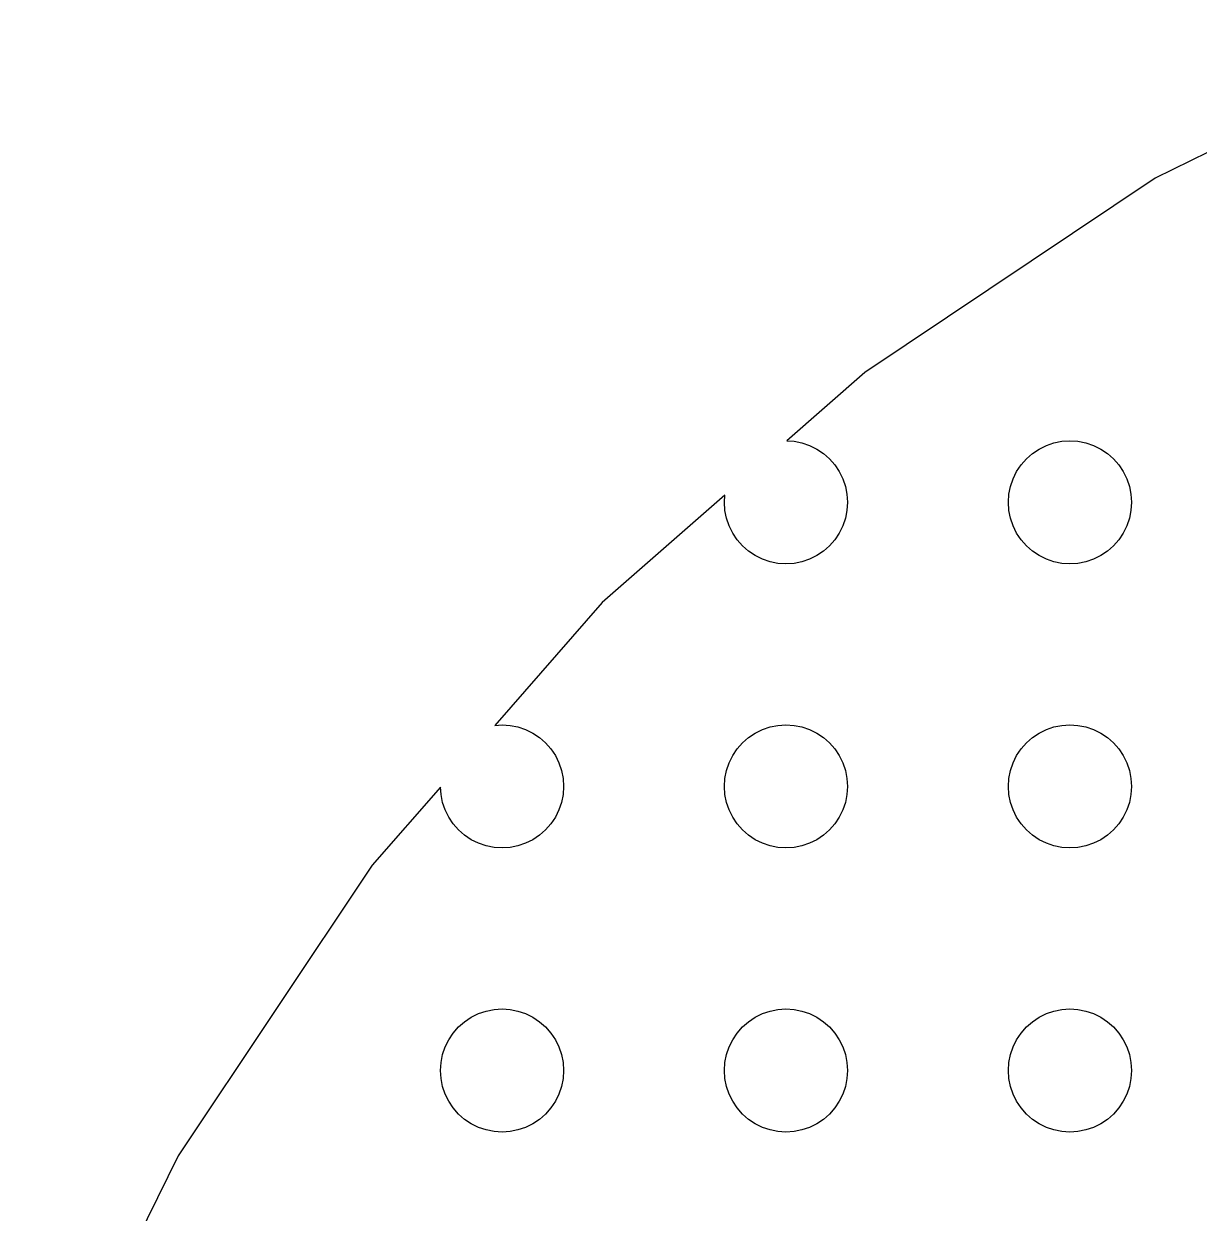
# Model space of a CAD drawing. Header units: metres. Extents: x -141 to 141, y -141 to 141.
# Drawn here: x -130.3 to -68.2, y 67.5 to 130.3 of the extents above; entities that cross this region are included whole.
import ezdxf

# ---------------------------------------------------------------- set-up
doc = ezdxf.new("R2010")
doc.units = ezdxf.units.M

msp = doc.modelspace()

# ---------------------------------------------------------------- linework, layer by layer
for p, q in [((-53.9584, 130.267), (-70.5, 122.11)), ((-70.5, 122.11), (-85.8354, 111.863)), ((-85.8354, 111.863), (-89.9581, 108.247)), ((-89.9581, 108.247), (-89.5758, 108.222)), ((-89.5758, 108.222), (-89.1588, 108.139)), ((-89.1588, 108.139), (-88.7563, 108.003)), ((-76.2437, 108.003), (-75.8412, 108.139)), ((-75.8412, 108.139), (-75.4242, 108.222)), ((-75.4242, 108.222), (-75, 108.25)), ((-75, 108.25), (-74.5758, 108.222)), ((-74.5758, 108.222), (-74.1588, 108.139)), ((-74.1588, 108.139), (-73.7563, 108.003)), ((-88.7563, 108.003), (-88.375, 107.815)), ((-88.375, 107.815), (-88.0215, 107.578)), ((-88.0215, 107.578), (-87.7019, 107.298)), ((-77.2981, 107.298), (-76.9785, 107.578)), ((-76.9785, 107.578), (-76.625, 107.815)), ((-76.625, 107.815), (-76.2437, 108.003)), ((-73.7563, 108.003), (-73.375, 107.815)), ((-73.375, 107.815), (-73.0215, 107.578)), ((-73.0215, 107.578), (-72.7019, 107.298)), ((-87.7019, 107.298), (-87.4216, 106.978)), ((-87.4216, 106.978), (-87.1854, 106.625)), ((-77.8146, 106.625), (-77.5784, 106.978)), ((-77.5784, 106.978), (-77.2981, 107.298)), ((-72.7019, 107.298), (-72.4216, 106.978)), ((-72.4216, 106.978), (-72.1854, 106.625)), ((-87.1854, 106.625), (-86.9974, 106.244)), ((-86.9974, 106.244), (-86.8607, 105.841)), ((-78.1393, 105.841), (-78.0026, 106.244)), ((-78.0026, 106.244), (-77.8146, 106.625)), ((-72.1854, 106.625), (-71.9974, 106.244)), ((-71.9974, 106.244), (-71.8607, 105.841)), ((-86.8607, 105.841), (-86.7778, 105.424)), ((-78.2222, 105.424), (-78.1393, 105.841)), ((-71.8607, 105.841), (-71.7778, 105.424)), ((-93.2249, 105.382), (-99.7021, 99.7021)), ((-93.25, 105), (-93.2249, 105.382)), ((-93.2222, 104.576), (-93.25, 105)), ((-86.7778, 105.424), (-86.75, 105)), ((-86.75, 105), (-86.7778, 104.576)), ((-78.25, 105), (-78.2222, 105.424)), ((-78.2222, 104.576), (-78.25, 105)), ((-71.7778, 105.424), (-71.75, 105)), ((-71.75, 105), (-71.7778, 104.576)), ((-93.1393, 104.159), (-93.2222, 104.576)), ((-86.7778, 104.576), (-86.8607, 104.159)), ((-78.1393, 104.159), (-78.2222, 104.576)), ((-71.7778, 104.576), (-71.8607, 104.159)), ((-93.0026, 103.756), (-93.1393, 104.159)), ((-92.8146, 103.375), (-93.0026, 103.756)), ((-86.9974, 103.756), (-87.1854, 103.375)), ((-86.8607, 104.159), (-86.9974, 103.756)), ((-78.0026, 103.756), (-78.1393, 104.159)), ((-77.8146, 103.375), (-78.0026, 103.756)), ((-71.9974, 103.756), (-72.1854, 103.375)), ((-71.8607, 104.159), (-71.9974, 103.756)), ((-92.5784, 103.022), (-92.8146, 103.375)), ((-92.2981, 102.702), (-92.5784, 103.022)), ((-87.4216, 103.022), (-87.7019, 102.702)), ((-87.1854, 103.375), (-87.4216, 103.022)), ((-77.5784, 103.022), (-77.8146, 103.375)), ((-77.2981, 102.702), (-77.5784, 103.022)), ((-72.4216, 103.022), (-72.7019, 102.702)), ((-72.1854, 103.375), (-72.4216, 103.022)), ((-91.9785, 102.422), (-92.2981, 102.702)), ((-91.625, 102.185), (-91.9785, 102.422)), ((-88.0215, 102.422), (-88.375, 102.185)), ((-87.7019, 102.702), (-88.0215, 102.422)), ((-76.9785, 102.422), (-77.2981, 102.702)), ((-76.625, 102.185), (-76.9785, 102.422)), ((-73.0215, 102.422), (-73.375, 102.185)), ((-72.7019, 102.702), (-73.0215, 102.422)), ((-91.2437, 101.997), (-91.625, 102.185)), ((-90.8412, 101.861), (-91.2437, 101.997)), ((-90.4242, 101.778), (-90.8412, 101.861)), ((-90, 101.75), (-90.4242, 101.778)), ((-89.5758, 101.778), (-90, 101.75)), ((-89.1588, 101.861), (-89.5758, 101.778)), ((-88.7563, 101.997), (-89.1588, 101.861)), ((-88.375, 102.185), (-88.7563, 101.997)), ((-76.2437, 101.997), (-76.625, 102.185)), ((-75.8412, 101.861), (-76.2437, 101.997)), ((-75.4242, 101.778), (-75.8412, 101.861)), ((-75, 101.75), (-75.4242, 101.778)), ((-74.5758, 101.778), (-75, 101.75)), ((-74.1588, 101.861), (-74.5758, 101.778)), ((-73.7563, 101.997), (-74.1588, 101.861)), ((-73.375, 102.185), (-73.7563, 101.997)), ((-99.7021, 99.7021), (-105.382, 93.2249)), ((-105.382, 93.2249), (-105, 93.25)), ((-105, 93.25), (-104.576, 93.2222)), ((-104.576, 93.2222), (-104.159, 93.1393)), ((-104.159, 93.1393), (-103.756, 93.0026)), ((-103.756, 93.0026), (-103.375, 92.8146)), ((-91.625, 92.8146), (-91.2437, 93.0026)), ((-91.2437, 93.0026), (-90.8412, 93.1393)), ((-90.8412, 93.1393), (-90.4242, 93.2222)), ((-90.4242, 93.2222), (-90, 93.25)), ((-90, 93.25), (-89.5758, 93.2222)), ((-89.5758, 93.2222), (-89.1588, 93.1393)), ((-89.1588, 93.1393), (-88.7563, 93.0026)), ((-88.7563, 93.0026), (-88.375, 92.8146)), ((-76.625, 92.8146), (-76.2437, 93.0026)), ((-76.2437, 93.0026), (-75.8412, 93.1393)), ((-75.8412, 93.1393), (-75.4242, 93.2222)), ((-75.4242, 93.2222), (-75, 93.25)), ((-75, 93.25), (-74.5758, 93.2222)), ((-74.5758, 93.2222), (-74.1588, 93.1393)), ((-74.1588, 93.1393), (-73.7563, 93.0026)), ((-73.7563, 93.0026), (-73.375, 92.8146)), ((-103.375, 92.8146), (-103.022, 92.5784)), ((-103.022, 92.5784), (-102.702, 92.2981)), ((-92.2981, 92.2981), (-91.9785, 92.5784)), ((-91.9785, 92.5784), (-91.625, 92.8146)), ((-88.375, 92.8146), (-88.0215, 92.5784)), ((-88.0215, 92.5784), (-87.7019, 92.2981)), ((-77.2981, 92.2981), (-76.9785, 92.5784)), ((-76.9785, 92.5784), (-76.625, 92.8146)), ((-73.375, 92.8146), (-73.0215, 92.5784)), ((-73.0215, 92.5784), (-72.7019, 92.2981)), ((-102.702, 92.2981), (-102.422, 91.9785)), ((-102.422, 91.9785), (-102.185, 91.625)), ((-92.8146, 91.625), (-92.5784, 91.9785)), ((-92.5784, 91.9785), (-92.2981, 92.2981)), ((-87.7019, 92.2981), (-87.4216, 91.9785)), ((-87.4216, 91.9785), (-87.1854, 91.625)), ((-77.8146, 91.625), (-77.5784, 91.9785)), ((-77.5784, 91.9785), (-77.2981, 92.2981)), ((-72.7019, 92.2981), (-72.4216, 91.9785)), ((-72.4216, 91.9785), (-72.1854, 91.625)), ((-102.185, 91.625), (-101.997, 91.2437)), ((-101.997, 91.2437), (-101.861, 90.8412)), ((-93.1393, 90.8412), (-93.0026, 91.2437)), ((-93.0026, 91.2437), (-92.8146, 91.625)), ((-87.1854, 91.625), (-86.9974, 91.2437)), ((-86.9974, 91.2437), (-86.8607, 90.8412)), ((-78.1393, 90.8412), (-78.0026, 91.2437)), ((-78.0026, 91.2437), (-77.8146, 91.625)), ((-72.1854, 91.625), (-71.9974, 91.2437)), ((-71.9974, 91.2437), (-71.8607, 90.8412)), ((-101.861, 90.8412), (-101.778, 90.4242)), ((-93.2222, 90.4242), (-93.1393, 90.8412)), ((-86.8607, 90.8412), (-86.7778, 90.4242)), ((-78.2222, 90.4242), (-78.1393, 90.8412)), ((-71.8607, 90.8412), (-71.7778, 90.4242)), ((-108.247, 89.9581), (-111.863, 85.8354)), ((-108.222, 89.5758), (-108.247, 89.9581)), ((-101.778, 90.4242), (-101.75, 90)), ((-101.75, 90), (-101.778, 89.5758)), ((-93.25, 90), (-93.2222, 90.4242)), ((-93.2222, 89.5758), (-93.25, 90)), ((-86.7778, 90.4242), (-86.75, 90)), ((-86.75, 90), (-86.7778, 89.5758)), ((-78.25, 90), (-78.2222, 90.4242)), ((-78.2222, 89.5758), (-78.25, 90)), ((-71.7778, 90.4242), (-71.75, 90)), ((-71.75, 90), (-71.7778, 89.5758)), ((-108.139, 89.1588), (-108.222, 89.5758)), ((-101.778, 89.5758), (-101.861, 89.1588)), ((-93.1393, 89.1588), (-93.2222, 89.5758)), ((-86.7778, 89.5758), (-86.8607, 89.1588)), ((-78.1393, 89.1588), (-78.2222, 89.5758)), ((-71.7778, 89.5758), (-71.8607, 89.1588)), ((-108.003, 88.7563), (-108.139, 89.1588)), ((-107.815, 88.375), (-108.003, 88.7563)), ((-101.997, 88.7563), (-102.185, 88.375)), ((-101.861, 89.1588), (-101.997, 88.7563)), ((-93.0026, 88.7563), (-93.1393, 89.1588)), ((-92.8146, 88.375), (-93.0026, 88.7563)), ((-86.9974, 88.7563), (-87.1854, 88.375)), ((-86.8607, 89.1588), (-86.9974, 88.7563)), ((-78.0026, 88.7563), (-78.1393, 89.1588)), ((-77.8146, 88.375), (-78.0026, 88.7563)), ((-71.9974, 88.7563), (-72.1854, 88.375)), ((-71.8607, 89.1588), (-71.9974, 88.7563)), ((-107.578, 88.0215), (-107.815, 88.375)), ((-107.298, 87.7019), (-107.578, 88.0215)), ((-102.422, 88.0215), (-102.702, 87.7019)), ((-102.185, 88.375), (-102.422, 88.0215)), ((-92.5784, 88.0215), (-92.8146, 88.375)), ((-92.2981, 87.7019), (-92.5784, 88.0215)), ((-87.4216, 88.0215), (-87.7019, 87.7019)), ((-87.1854, 88.375), (-87.4216, 88.0215)), ((-77.5784, 88.0215), (-77.8146, 88.375)), ((-77.2981, 87.7019), (-77.5784, 88.0215)), ((-72.4216, 88.0215), (-72.7019, 87.7019)), ((-72.1854, 88.375), (-72.4216, 88.0215)), ((-106.978, 87.4216), (-107.298, 87.7019)), ((-106.625, 87.1854), (-106.978, 87.4216)), ((-103.022, 87.4216), (-103.375, 87.1854)), ((-102.702, 87.7019), (-103.022, 87.4216)), ((-91.9785, 87.4216), (-92.2981, 87.7019)), ((-91.625, 87.1854), (-91.9785, 87.4216)), ((-88.0215, 87.4216), (-88.375, 87.1854)), ((-87.7019, 87.7019), (-88.0215, 87.4216)), ((-76.9785, 87.4216), (-77.2981, 87.7019)), ((-76.625, 87.1854), (-76.9785, 87.4216)), ((-73.0215, 87.4216), (-73.375, 87.1854)), ((-72.7019, 87.7019), (-73.0215, 87.4216)), ((-106.244, 86.9974), (-106.625, 87.1854)), ((-105.841, 86.8607), (-106.244, 86.9974)), ((-105.424, 86.7778), (-105.841, 86.8607)), ((-105, 86.75), (-105.424, 86.7778)), ((-104.576, 86.7778), (-105, 86.75)), ((-104.159, 86.8607), (-104.576, 86.7778)), ((-103.756, 86.9974), (-104.159, 86.8607)), ((-103.375, 87.1854), (-103.756, 86.9974)), ((-91.2437, 86.9974), (-91.625, 87.1854)), ((-90.8412, 86.8607), (-91.2437, 86.9974)), ((-90.4242, 86.7778), (-90.8412, 86.8607)), ((-90, 86.75), (-90.4242, 86.7778)), ((-89.5758, 86.7778), (-90, 86.75)), ((-89.1588, 86.8607), (-89.5758, 86.7778)), ((-88.7563, 86.9974), (-89.1588, 86.8607)), ((-88.375, 87.1854), (-88.7563, 86.9974)), ((-76.2437, 86.9974), (-76.625, 87.1854)), ((-75.8412, 86.8607), (-76.2437, 86.9974)), ((-75.4242, 86.7778), (-75.8412, 86.8607)), ((-75, 86.75), (-75.4242, 86.7778)), ((-74.5758, 86.7778), (-75, 86.75)), ((-74.1588, 86.8607), (-74.5758, 86.7778)), ((-73.7563, 86.9974), (-74.1588, 86.8607)), ((-73.375, 87.1854), (-73.7563, 86.9974)), ((-111.863, 85.8354), (-122.11, 70.5)), ((-106.625, 77.8146), (-106.244, 78.0026)), ((-106.244, 78.0026), (-105.841, 78.1393)), ((-105.841, 78.1393), (-105.424, 78.2222)), ((-105.424, 78.2222), (-105, 78.25)), ((-105, 78.25), (-104.576, 78.2222)), ((-104.576, 78.2222), (-104.159, 78.1393)), ((-104.159, 78.1393), (-103.756, 78.0026)), ((-103.756, 78.0026), (-103.375, 77.8146)), ((-91.625, 77.8146), (-91.2437, 78.0026)), ((-91.2437, 78.0026), (-90.8412, 78.1393)), ((-90.8412, 78.1393), (-90.4242, 78.2222)), ((-90.4242, 78.2222), (-90, 78.25)), ((-90, 78.25), (-89.5758, 78.2222)), ((-89.5758, 78.2222), (-89.1588, 78.1393)), ((-89.1588, 78.1393), (-88.7563, 78.0026)), ((-88.7563, 78.0026), (-88.375, 77.8146)), ((-76.625, 77.8146), (-76.2437, 78.0026)), ((-76.2437, 78.0026), (-75.8412, 78.1393)), ((-75.8412, 78.1393), (-75.4242, 78.2222)), ((-75.4242, 78.2222), (-75, 78.25)), ((-75, 78.25), (-74.5758, 78.2222)), ((-74.5758, 78.2222), (-74.1588, 78.1393)), ((-74.1588, 78.1393), (-73.7563, 78.0026)), ((-73.7563, 78.0026), (-73.375, 77.8146)), ((-107.578, 76.9785), (-107.298, 77.2981)), ((-107.298, 77.2981), (-106.978, 77.5784)), ((-106.978, 77.5784), (-106.625, 77.8146)), ((-103.375, 77.8146), (-103.022, 77.5784)), ((-103.022, 77.5784), (-102.702, 77.2981)), ((-102.702, 77.2981), (-102.422, 76.9785)), ((-92.5784, 76.9785), (-92.2981, 77.2981)), ((-92.2981, 77.2981), (-91.9785, 77.5784)), ((-91.9785, 77.5784), (-91.625, 77.8146)), ((-88.375, 77.8146), (-88.0215, 77.5784)), ((-88.0215, 77.5784), (-87.7019, 77.2981)), ((-87.7019, 77.2981), (-87.4216, 76.9785)), ((-77.5784, 76.9785), (-77.2981, 77.2981)), ((-77.2981, 77.2981), (-76.9785, 77.5784)), ((-76.9785, 77.5784), (-76.625, 77.8146)), ((-73.375, 77.8146), (-73.0215, 77.5784)), ((-73.0215, 77.5784), (-72.7019, 77.2981)), ((-72.7019, 77.2981), (-72.4216, 76.9785)), ((-108.003, 76.2437), (-107.815, 76.625)), ((-107.815, 76.625), (-107.578, 76.9785)), ((-102.422, 76.9785), (-102.185, 76.625)), ((-102.185, 76.625), (-101.997, 76.2437)), ((-93.0026, 76.2437), (-92.8146, 76.625)), ((-92.8146, 76.625), (-92.5784, 76.9785)), ((-87.4216, 76.9785), (-87.1854, 76.625)), ((-87.1854, 76.625), (-86.9974, 76.2437)), ((-78.0026, 76.2437), (-77.8146, 76.625)), ((-77.8146, 76.625), (-77.5784, 76.9785)), ((-72.4216, 76.9785), (-72.1854, 76.625)), ((-72.1854, 76.625), (-71.9974, 76.2437)), ((-108.139, 75.8412), (-108.003, 76.2437)), ((-101.997, 76.2437), (-101.861, 75.8412)), ((-93.1393, 75.8412), (-93.0026, 76.2437)), ((-86.9974, 76.2437), (-86.8607, 75.8412)), ((-78.1393, 75.8412), (-78.0026, 76.2437)), ((-71.9974, 76.2437), (-71.8607, 75.8412)), ((-108.25, 75), (-108.222, 75.4242)), ((-108.222, 75.4242), (-108.139, 75.8412)), ((-101.861, 75.8412), (-101.778, 75.4242)), ((-101.778, 75.4242), (-101.75, 75)), ((-93.25, 75), (-93.2222, 75.4242)), ((-93.2222, 75.4242), (-93.1393, 75.8412)), ((-86.8607, 75.8412), (-86.7778, 75.4242)), ((-86.7778, 75.4242), (-86.75, 75)), ((-78.25, 75), (-78.2222, 75.4242)), ((-78.2222, 75.4242), (-78.1393, 75.8412)), ((-71.8607, 75.8412), (-71.7778, 75.4242)), ((-71.7778, 75.4242), (-71.75, 75)), ((-108.222, 74.5758), (-108.25, 75)), ((-101.75, 75), (-101.778, 74.5758)), ((-93.2222, 74.5758), (-93.25, 75)), ((-86.75, 75), (-86.7778, 74.5758)), ((-78.2222, 74.5758), (-78.25, 75)), ((-71.75, 75), (-71.7778, 74.5758)), ((-108.139, 74.1588), (-108.222, 74.5758)), ((-108.003, 73.7563), (-108.139, 74.1588)), ((-101.861, 74.1588), (-101.997, 73.7563)), ((-101.778, 74.5758), (-101.861, 74.1588)), ((-93.1393, 74.1588), (-93.2222, 74.5758)), ((-93.0026, 73.7563), (-93.1393, 74.1588)), ((-86.8607, 74.1588), (-86.9974, 73.7563)), ((-86.7778, 74.5758), (-86.8607, 74.1588)), ((-78.1393, 74.1588), (-78.2222, 74.5758)), ((-78.0026, 73.7563), (-78.1393, 74.1588)), ((-71.8607, 74.1588), (-71.9974, 73.7563)), ((-71.7778, 74.5758), (-71.8607, 74.1588)), ((-107.815, 73.375), (-108.003, 73.7563)), ((-101.997, 73.7563), (-102.185, 73.375)), ((-92.8146, 73.375), (-93.0026, 73.7563)), ((-86.9974, 73.7563), (-87.1854, 73.375)), ((-77.8146, 73.375), (-78.0026, 73.7563)), ((-71.9974, 73.7563), (-72.1854, 73.375)), ((-107.578, 73.0215), (-107.815, 73.375)), ((-107.298, 72.7019), (-107.578, 73.0215)), ((-102.422, 73.0215), (-102.702, 72.7019)), ((-102.185, 73.375), (-102.422, 73.0215)), ((-92.5784, 73.0215), (-92.8146, 73.375)), ((-92.2981, 72.7019), (-92.5784, 73.0215)), ((-87.4216, 73.0215), (-87.7019, 72.7019)), ((-87.1854, 73.375), (-87.4216, 73.0215)), ((-77.5784, 73.0215), (-77.8146, 73.375)), ((-77.2981, 72.7019), (-77.5784, 73.0215)), ((-72.4216, 73.0215), (-72.7019, 72.7019)), ((-72.1854, 73.375), (-72.4216, 73.0215)), ((-106.978, 72.4216), (-107.298, 72.7019)), ((-106.625, 72.1854), (-106.978, 72.4216)), ((-103.022, 72.4216), (-103.375, 72.1854)), ((-102.702, 72.7019), (-103.022, 72.4216)), ((-91.9785, 72.4216), (-92.2981, 72.7019)), ((-91.625, 72.1854), (-91.9785, 72.4216)), ((-88.0215, 72.4216), (-88.375, 72.1854)), ((-87.7019, 72.7019), (-88.0215, 72.4216)), ((-76.9785, 72.4216), (-77.2981, 72.7019)), ((-76.625, 72.1854), (-76.9785, 72.4216)), ((-73.0215, 72.4216), (-73.375, 72.1854)), ((-72.7019, 72.7019), (-73.0215, 72.4216)), ((-106.244, 71.9974), (-106.625, 72.1854)), ((-105.841, 71.8607), (-106.244, 71.9974)), ((-105.424, 71.7778), (-105.841, 71.8607)), ((-105, 71.75), (-105.424, 71.7778)), ((-104.576, 71.7778), (-105, 71.75)), ((-104.159, 71.8607), (-104.576, 71.7778)), ((-103.756, 71.9974), (-104.159, 71.8607)), ((-103.375, 72.1854), (-103.756, 71.9974)), ((-91.2437, 71.9974), (-91.625, 72.1854)), ((-90.8412, 71.8607), (-91.2437, 71.9974)), ((-90.4242, 71.7778), (-90.8412, 71.8607)), ((-90, 71.75), (-90.4242, 71.7778)), ((-89.5758, 71.7778), (-90, 71.75)), ((-89.1588, 71.8607), (-89.5758, 71.7778)), ((-88.7563, 71.9974), (-89.1588, 71.8607)), ((-88.375, 72.1854), (-88.7563, 71.9974)), ((-76.2437, 71.9974), (-76.625, 72.1854)), ((-75.8412, 71.8607), (-76.2437, 71.9974)), ((-75.4242, 71.7778), (-75.8412, 71.8607)), ((-75, 71.75), (-75.4242, 71.7778)), ((-74.5758, 71.7778), (-75, 71.75)), ((-74.1588, 71.8607), (-74.5758, 71.7778)), ((-73.7563, 71.9974), (-74.1588, 71.8607)), ((-73.375, 72.1854), (-73.7563, 71.9974)), ((-122.11, 70.5), (-130.267, 53.9584))]:
    msp.add_line(p, q)

doc.saveas('drawing.dxf')
